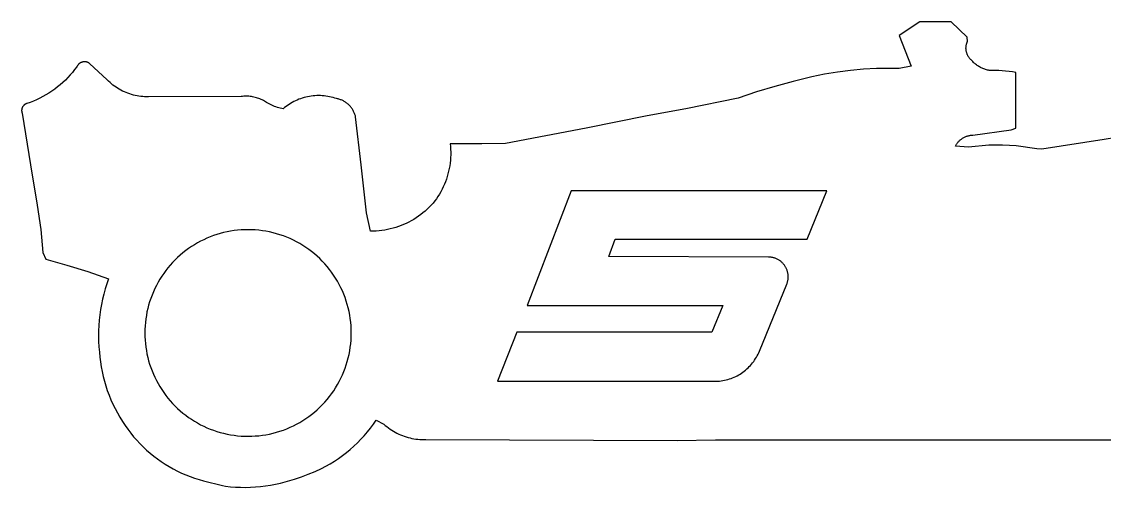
# Model space of a CAD drawing. Header units: millimetres. Extents: x -94.9 to -16.1, y 16.8 to 61.2.
# Drawn here: x -94.49 to -55.76, y 16.83 to 33.48 of the extents above; entities that cross this region are included whole.
import ezdxf

# ---------------------------------------------------------------- set-up
doc = ezdxf.new("R2010")
doc.units = ezdxf.units.MM
doc.layers.add('Engrave', color=5, linetype='Continuous', true_color=0x0000ff)

msp = doc.modelspace()

# ---------------------------------------------------------------- linework, layer by layer
at = {"layer": 'Engrave', "color": 18, "true_color": 0x000000}
for p, q in [((-62.367, 33.479), (-63.105, 32.979)), ((-61.243, 33.479), (-62.367, 33.479)), ((-60.676, 32.929), (-61.243, 33.479)), ((-63.105, 32.979), (-62.67, 31.89)), ((-60.66, 32.776), (-60.676, 32.929)), ((-60.713, 32.544), (-60.712, 32.564)), ((-60.713, 32.524), (-60.713, 32.544)), ((-60.712, 32.564), (-60.711, 32.584)), ((-60.711, 32.584), (-60.709, 32.604)), ((-60.709, 32.604), (-60.706, 32.624)), ((-60.706, 32.624), (-60.703, 32.643)), ((-60.703, 32.643), (-60.699, 32.663)), ((-60.699, 32.663), (-60.694, 32.682)), ((-60.694, 32.682), (-60.688, 32.702)), ((-60.688, 32.702), (-60.682, 32.721)), ((-60.682, 32.721), (-60.676, 32.74)), ((-60.676, 32.74), (-60.668, 32.758)), ((-60.668, 32.758), (-60.66, 32.776)), ((-60.712, 32.504), (-60.713, 32.524)), ((-60.71, 32.484), (-60.712, 32.504)), ((-60.708, 32.464), (-60.71, 32.484)), ((-60.706, 32.445), (-60.708, 32.464)), ((-60.702, 32.425), (-60.706, 32.445)), ((-60.698, 32.405), (-60.702, 32.425)), ((-60.693, 32.386), (-60.698, 32.405)), ((-60.688, 32.367), (-60.693, 32.386)), ((-60.682, 32.348), (-60.688, 32.367)), ((-60.675, 32.329), (-60.682, 32.348)), ((-60.667, 32.31), (-60.675, 32.329)), ((-60.659, 32.292), (-60.667, 32.31)), ((-60.651, 32.274), (-60.659, 32.292)), ((-60.642, 32.256), (-60.651, 32.274)), ((-60.632, 32.239), (-60.642, 32.256)), ((-60.621, 32.222), (-60.632, 32.239)), ((-60.61, 32.205), (-60.621, 32.222)), ((-60.599, 32.189), (-60.61, 32.205)), ((-60.586, 32.173), (-60.599, 32.189)), ((-60.574, 32.158), (-60.586, 32.173)), ((-60.561, 32.143), (-60.574, 32.158)), ((-92.595, 31.765), (-92.673, 31.667)), ((-92.52, 31.865), (-92.595, 31.765)), ((-92.515, 31.875), (-92.52, 31.865)), ((-92.51, 31.884), (-92.515, 31.875)), ((-92.505, 31.893), (-92.51, 31.884)), ((-92.499, 31.902), (-92.505, 31.893)), ((-92.493, 31.911), (-92.499, 31.902)), ((-92.487, 31.92), (-92.493, 31.911)), ((-92.481, 31.928), (-92.487, 31.92)), ((-92.474, 31.937), (-92.481, 31.928)), ((-92.467, 31.944), (-92.474, 31.937)), ((-92.459, 31.952), (-92.467, 31.944)), ((-92.452, 31.96), (-92.459, 31.952)), ((-92.444, 31.967), (-92.452, 31.96)), ((-92.436, 31.974), (-92.444, 31.967)), ((-92.428, 31.98), (-92.436, 31.974)), ((-92.419, 31.987), (-92.428, 31.98)), ((-92.41, 31.993), (-92.419, 31.987)), ((-92.401, 31.998), (-92.41, 31.993)), ((-92.392, 32.004), (-92.401, 31.998)), ((-92.383, 32.009), (-92.392, 32.004)), ((-92.374, 32.014), (-92.383, 32.009)), ((-92.364, 32.018), (-92.374, 32.014)), ((-92.354, 32.022), (-92.364, 32.018)), ((-92.344, 32.026), (-92.354, 32.022)), ((-92.334, 32.029), (-92.344, 32.026)), ((-92.324, 32.033), (-92.334, 32.029)), ((-92.314, 32.035), (-92.324, 32.033)), ((-92.303, 32.038), (-92.314, 32.035)), ((-92.293, 32.04), (-92.303, 32.038)), ((-92.282, 32.041), (-92.293, 32.04)), ((-92.272, 32.043), (-92.282, 32.041)), ((-92.261, 32.044), (-92.272, 32.043)), ((-92.251, 32.044), (-92.261, 32.044)), ((-92.24, 32.044), (-92.251, 32.044)), ((-92.23, 32.044), (-92.24, 32.044)), ((-92.219, 32.044), (-92.23, 32.044)), ((-92.208, 32.043), (-92.219, 32.044)), ((-92.198, 32.041), (-92.208, 32.043)), ((-92.187, 32.04), (-92.198, 32.041)), ((-92.177, 32.038), (-92.187, 32.04)), ((-92.167, 32.036), (-92.177, 32.038)), ((-92.156, 32.033), (-92.167, 32.036)), ((-92.146, 32.03), (-92.156, 32.033)), ((-92.136, 32.026), (-92.146, 32.03)), ((-92.126, 32.023), (-92.136, 32.026)), ((-92.116, 32.019), (-92.126, 32.023)), ((-92.107, 32.014), (-92.116, 32.019)), ((-92.097, 32.009), (-92.107, 32.014)), ((-92.088, 32.004), (-92.097, 32.009)), ((-92.079, 31.999), (-92.088, 32.004)), ((-92.07, 31.993), (-92.079, 31.999)), ((-92.061, 31.987), (-92.07, 31.993)), ((-91.429, 31.395), (-92.061, 31.987)), ((-64.379, 31.775), (-64.845, 31.73)), ((-63.912, 31.804), (-64.379, 31.775)), ((-63.098, 31.808), (-63.912, 31.804)), ((-62.67, 31.89), (-63.098, 31.808)), ((-60.547, 32.128), (-60.561, 32.143)), ((-60.533, 32.114), (-60.547, 32.128)), ((-60.518, 32.101), (-60.533, 32.114)), ((-60.503, 32.088), (-60.518, 32.101)), ((-60.487, 32.075), (-60.503, 32.088)), ((-60.465, 32.05), (-60.487, 32.075)), ((-60.442, 32.025), (-60.465, 32.05)), ((-60.418, 32.001), (-60.442, 32.025)), ((-60.393, 31.978), (-60.418, 32.001)), ((-60.367, 31.956), (-60.393, 31.978)), ((-60.341, 31.935), (-60.367, 31.956)), ((-60.314, 31.914), (-60.341, 31.935)), ((-60.286, 31.895), (-60.314, 31.914)), ((-60.258, 31.877), (-60.286, 31.895)), ((-60.229, 31.859), (-60.258, 31.877)), ((-60.199, 31.843), (-60.229, 31.859)), ((-60.169, 31.827), (-60.199, 31.843)), ((-60.138, 31.813), (-60.169, 31.827)), ((-60.107, 31.8), (-60.138, 31.813)), ((-60.076, 31.787), (-60.107, 31.8)), ((-60.044, 31.776), (-60.076, 31.787)), ((-60.011, 31.766), (-60.044, 31.776)), ((-59.979, 31.757), (-60.011, 31.766)), ((-59.946, 31.75), (-59.979, 31.757)), ((-92.928, 31.392), (-93.019, 31.306)), ((-92.84, 31.481), (-92.928, 31.392)), ((-92.755, 31.573), (-92.84, 31.481)), ((-92.673, 31.667), (-92.755, 31.573)), ((-91.38, 31.347), (-91.429, 31.395)), ((-66.231, 31.509), (-66.896, 31.345)), ((-65.772, 31.598), (-66.231, 31.509)), ((-65.31, 31.671), (-65.772, 31.598)), ((-64.845, 31.73), (-65.31, 31.671)), ((-59.913, 31.743), (-59.946, 31.75)), ((-59.879, 31.737), (-59.913, 31.743)), ((-59.846, 31.733), (-59.879, 31.737)), ((-59.812, 31.73), (-59.846, 31.733)), ((-59.778, 31.728), (-59.812, 31.73)), ((-59.657, 31.73), (-59.778, 31.728)), ((-59.536, 31.728), (-59.657, 31.73)), ((-59.415, 31.722), (-59.536, 31.728)), ((-59.294, 31.712), (-59.415, 31.722)), ((-59.174, 31.698), (-59.294, 31.712)), ((-59.054, 31.68), (-59.174, 31.698)), ((-58.935, 31.657), (-59.054, 31.68)), ((-58.935, 29.676), (-58.935, 31.657)), ((-93.412, 30.995), (-93.516, 30.926)), ((-93.309, 31.068), (-93.412, 30.995)), ((-93.21, 31.144), (-93.309, 31.068)), ((-93.113, 31.223), (-93.21, 31.144)), ((-93.019, 31.306), (-93.113, 31.223)), ((-91.33, 31.3), (-91.38, 31.347)), ((-91.279, 31.256), (-91.33, 31.3)), ((-91.225, 31.213), (-91.279, 31.256)), ((-91.171, 31.172), (-91.225, 31.213)), ((-91.115, 31.133), (-91.171, 31.172)), ((-91.058, 31.096), (-91.115, 31.133)), ((-90.999, 31.061), (-91.058, 31.096)), ((-90.94, 31.028), (-90.999, 31.061)), ((-90.879, 30.997), (-90.94, 31.028)), ((-90.817, 30.968), (-90.879, 30.997)), ((-67.556, 31.164), (-68.211, 30.965)), ((-66.896, 31.345), (-67.556, 31.164)), ((-94.071, 30.638), (-94.187, 30.592)), ((-93.956, 30.688), (-94.071, 30.638)), ((-93.843, 30.742), (-93.956, 30.688)), ((-93.732, 30.8), (-93.843, 30.742)), ((-93.623, 30.861), (-93.732, 30.8)), ((-93.516, 30.926), (-93.623, 30.861)), ((-90.754, 30.941), (-90.817, 30.968)), ((-90.691, 30.917), (-90.754, 30.941)), ((-90.626, 30.894), (-90.691, 30.917)), ((-90.561, 30.874), (-90.626, 30.894)), ((-90.495, 30.856), (-90.561, 30.874)), ((-90.429, 30.84), (-90.495, 30.856)), ((-90.362, 30.827), (-90.429, 30.84)), ((-90.295, 30.816), (-90.362, 30.827)), ((-90.227, 30.807), (-90.295, 30.816)), ((-90.159, 30.801), (-90.227, 30.807)), ((-90.091, 30.797), (-90.159, 30.801)), ((-90.023, 30.795), (-90.091, 30.797)), ((-89.955, 30.795), (-90.023, 30.795)), ((-86.637, 30.804), (-89.955, 30.795)), ((-86.592, 30.809), (-86.637, 30.804)), ((-86.546, 30.812), (-86.592, 30.809)), ((-86.501, 30.814), (-86.546, 30.812)), ((-86.455, 30.814), (-86.501, 30.814)), ((-86.41, 30.813), (-86.455, 30.814)), ((-86.364, 30.81), (-86.41, 30.813)), ((-86.319, 30.806), (-86.364, 30.81)), ((-86.274, 30.8), (-86.319, 30.806)), ((-86.229, 30.793), (-86.274, 30.8)), ((-86.185, 30.784), (-86.229, 30.793)), ((-86.14, 30.773), (-86.185, 30.784)), ((-86.096, 30.761), (-86.14, 30.773)), ((-86.053, 30.748), (-86.096, 30.761)), ((-86.01, 30.733), (-86.053, 30.748)), ((-85.968, 30.716), (-86.01, 30.733)), ((-85.926, 30.698), (-85.968, 30.716)), ((-85.885, 30.679), (-85.926, 30.698)), ((-85.844, 30.658), (-85.885, 30.679)), ((-85.804, 30.636), (-85.844, 30.658)), ((-85.765, 30.613), (-85.804, 30.636)), ((-85.727, 30.588), (-85.765, 30.613)), ((-84.757, 30.621), (-84.815, 30.59)), ((-84.698, 30.65), (-84.757, 30.621)), ((-84.638, 30.677), (-84.698, 30.65)), ((-84.578, 30.703), (-84.638, 30.677)), ((-84.516, 30.726), (-84.578, 30.703)), ((-84.454, 30.747), (-84.516, 30.726)), ((-84.391, 30.765), (-84.454, 30.747)), ((-84.327, 30.782), (-84.391, 30.765)), ((-84.263, 30.797), (-84.327, 30.782)), ((-84.199, 30.809), (-84.263, 30.797)), ((-84.134, 30.819), (-84.199, 30.809)), ((-84.069, 30.827), (-84.134, 30.819)), ((-84.003, 30.832), (-84.069, 30.827)), ((-83.938, 30.836), (-84.003, 30.832)), ((-83.872, 30.837), (-83.938, 30.836)), ((-83.806, 30.836), (-83.872, 30.837)), ((-83.741, 30.833), (-83.806, 30.836)), ((-83.675, 30.827), (-83.741, 30.833)), ((-83.61, 30.819), (-83.675, 30.827)), ((-83.545, 30.809), (-83.61, 30.819)), ((-83.481, 30.797), (-83.545, 30.809)), ((-83.417, 30.783), (-83.481, 30.797)), ((-83.353, 30.766), (-83.417, 30.783)), ((-83.29, 30.748), (-83.353, 30.766)), ((-83.228, 30.727), (-83.29, 30.748)), ((-83.199, 30.721), (-83.228, 30.727)), ((-83.17, 30.715), (-83.199, 30.721)), ((-83.142, 30.707), (-83.17, 30.715)), ((-83.114, 30.699), (-83.142, 30.707)), ((-83.087, 30.69), (-83.114, 30.699)), ((-83.059, 30.679), (-83.087, 30.69)), ((-83.032, 30.668), (-83.059, 30.679)), ((-83.006, 30.656), (-83.032, 30.668)), ((-82.979, 30.643), (-83.006, 30.656)), ((-82.954, 30.629), (-82.979, 30.643)), ((-82.929, 30.614), (-82.954, 30.629)), ((-82.904, 30.598), (-82.929, 30.614)), ((-82.88, 30.581), (-82.904, 30.598)), ((-68.86, 30.75), (-70.736, 30.366)), ((-68.211, 30.965), (-68.86, 30.75)), ((-94.49, 30.327), (-94.491, 30.318)), ((-94.491, 30.318), (-94.491, 30.309)), ((-94.491, 30.309), (-94.491, 30.301)), ((-94.491, 30.301), (-94.491, 30.292)), ((-94.491, 30.292), (-94.49, 30.283)), ((-94.489, 30.336), (-94.49, 30.327)), ((-94.49, 30.283), (-94.489, 30.274)), ((-94.488, 30.344), (-94.489, 30.336)), ((-94.489, 30.274), (-94.488, 30.265)), ((-94.486, 30.353), (-94.488, 30.344)), ((-94.488, 30.265), (-94.486, 30.257)), ((-94.485, 30.362), (-94.486, 30.353)), ((-94.486, 30.257), (-94.484, 30.248)), ((-94.482, 30.37), (-94.485, 30.362)), ((-94.484, 30.248), (-94.482, 30.24)), ((-94.48, 30.379), (-94.482, 30.37)), ((-94.482, 30.24), (-94.48, 30.231)), ((-94.477, 30.387), (-94.48, 30.379)), ((-94.48, 30.231), (-94.477, 30.223)), ((-94.474, 30.395), (-94.477, 30.387)), ((-94.477, 30.223), (-94.474, 30.215)), ((-94.471, 30.404), (-94.474, 30.395)), ((-94.474, 30.215), (-94.471, 30.206)), ((-94.468, 30.412), (-94.471, 30.404)), ((-94.464, 30.42), (-94.468, 30.412)), ((-94.46, 30.427), (-94.464, 30.42)), ((-94.455, 30.435), (-94.46, 30.427)), ((-94.451, 30.442), (-94.455, 30.435)), ((-94.446, 30.45), (-94.451, 30.442)), ((-94.441, 30.457), (-94.446, 30.45)), ((-94.435, 30.464), (-94.441, 30.457)), ((-94.43, 30.471), (-94.435, 30.464)), ((-94.424, 30.477), (-94.43, 30.471)), ((-94.418, 30.484), (-94.424, 30.477)), ((-94.411, 30.49), (-94.418, 30.484)), ((-94.405, 30.496), (-94.411, 30.49)), ((-94.398, 30.502), (-94.405, 30.496)), ((-94.391, 30.507), (-94.398, 30.502)), ((-94.384, 30.512), (-94.391, 30.507)), ((-94.377, 30.517), (-94.384, 30.512)), ((-94.37, 30.522), (-94.377, 30.517)), ((-94.362, 30.526), (-94.37, 30.522)), ((-94.354, 30.531), (-94.362, 30.526)), ((-94.346, 30.535), (-94.354, 30.531)), ((-94.338, 30.538), (-94.346, 30.535)), ((-94.33, 30.542), (-94.338, 30.538)), ((-94.322, 30.545), (-94.33, 30.542)), ((-94.314, 30.548), (-94.322, 30.545)), ((-94.305, 30.55), (-94.314, 30.548)), ((-94.187, 30.592), (-94.305, 30.55)), ((-85.69, 30.562), (-85.727, 30.588)), ((-85.643, 30.536), (-85.69, 30.562)), ((-85.595, 30.512), (-85.643, 30.536)), ((-85.546, 30.489), (-85.595, 30.512)), ((-85.497, 30.467), (-85.546, 30.489)), ((-85.447, 30.447), (-85.497, 30.467)), ((-85.396, 30.429), (-85.447, 30.447)), ((-85.345, 30.413), (-85.396, 30.429)), ((-85.294, 30.398), (-85.345, 30.413)), ((-85.241, 30.385), (-85.294, 30.398)), ((-85.189, 30.373), (-85.241, 30.385)), ((-85.136, 30.363), (-85.189, 30.373)), ((-85.086, 30.405), (-85.136, 30.363)), ((-85.034, 30.446), (-85.086, 30.405)), ((-84.981, 30.485), (-85.034, 30.446)), ((-84.927, 30.522), (-84.981, 30.485)), ((-84.871, 30.557), (-84.927, 30.522)), ((-84.815, 30.59), (-84.871, 30.557)), ((-82.856, 30.564), (-82.88, 30.581)), ((-82.834, 30.546), (-82.856, 30.564)), ((-82.811, 30.527), (-82.834, 30.546)), ((-82.79, 30.507), (-82.811, 30.527)), ((-82.769, 30.486), (-82.79, 30.507)), ((-82.749, 30.465), (-82.769, 30.486)), ((-82.729, 30.443), (-82.749, 30.465)), ((-82.711, 30.421), (-82.729, 30.443)), ((-82.693, 30.398), (-82.711, 30.421)), ((-82.676, 30.374), (-82.693, 30.398)), ((-82.66, 30.349), (-82.676, 30.374)), ((-82.644, 30.324), (-82.66, 30.349)), ((-82.63, 30.299), (-82.644, 30.324)), ((-82.616, 30.273), (-82.63, 30.299)), ((-82.604, 30.247), (-82.616, 30.273)), ((-82.592, 30.22), (-82.604, 30.247)), ((-82.581, 30.193), (-82.592, 30.22)), ((-70.736, 30.366), (-72.113, 30.113)), ((-94.471, 30.206), (-94.179, 28.361)), ((-82.571, 30.165), (-82.581, 30.193)), ((-82.562, 30.137), (-82.571, 30.165)), ((-82.554, 30.109), (-82.562, 30.137)), ((-82.547, 30.081), (-82.554, 30.109)), ((-82.349, 28.361), (-82.547, 30.081)), ((-72.113, 30.113), (-74.304, 29.676)), ((-74.304, 29.676), (-77.185, 29.12)), ((-60.469, 29.427), (-59.092, 29.615)), ((-59.092, 29.615), (-58.935, 29.676)), ((-53.676, 29.609), (-55.774, 29.27)), ((-78.029, 29.112), (-79.164, 29.112)), ((-79.164, 29.112), (-79.154, 29.014)), ((-77.185, 29.12), (-78.029, 29.112)), ((-61.093, 29.03), (-61.081, 29.052)), ((-61.081, 29.052), (-61.067, 29.075)), ((-61.067, 29.075), (-61.053, 29.096)), ((-61.053, 29.096), (-61.039, 29.117)), ((-61.039, 29.117), (-61.023, 29.138)), ((-61.023, 29.138), (-61.007, 29.158)), ((-61.007, 29.158), (-60.99, 29.178)), ((-60.99, 29.178), (-60.973, 29.197)), ((-60.973, 29.197), (-60.954, 29.215)), ((-60.954, 29.215), (-60.936, 29.233)), ((-60.936, 29.233), (-60.916, 29.25)), ((-60.916, 29.25), (-60.896, 29.266)), ((-60.896, 29.266), (-60.876, 29.282)), ((-60.876, 29.282), (-60.855, 29.297)), ((-60.855, 29.297), (-60.833, 29.311)), ((-60.833, 29.311), (-60.811, 29.324)), ((-60.811, 29.324), (-60.789, 29.337)), ((-60.789, 29.337), (-60.766, 29.349)), ((-60.766, 29.349), (-60.743, 29.36)), ((-60.743, 29.36), (-60.719, 29.37)), ((-60.719, 29.37), (-60.695, 29.38)), ((-60.695, 29.38), (-60.671, 29.389)), ((-60.671, 29.389), (-60.646, 29.396)), ((-60.646, 29.396), (-60.622, 29.403)), ((-60.622, 29.403), (-60.596, 29.409)), ((-60.596, 29.409), (-60.571, 29.415)), ((-60.571, 29.415), (-60.546, 29.419)), ((-60.546, 29.419), (-60.52, 29.423)), ((-60.52, 29.423), (-60.495, 29.425)), ((-60.495, 29.425), (-60.469, 29.427)), ((-59.893, 29.06), (-60.138, 29.045)), ((-59.647, 29.066), (-59.893, 29.06)), ((-59.402, 29.064), (-59.647, 29.066)), ((-59.156, 29.053), (-59.402, 29.064)), ((-58.912, 29.034), (-59.156, 29.053)), ((-55.774, 29.27), (-57.996, 28.926)), ((-79.154, 29.014), (-79.147, 28.916)), ((-79.145, 28.719), (-79.148, 28.621)), ((-79.147, 28.916), (-79.144, 28.818)), ((-79.144, 28.818), (-79.145, 28.719)), ((-60.626, 28.99), (-61.093, 29.03)), ((-60.382, 29.022), (-60.626, 28.99)), ((-60.138, 29.045), (-60.382, 29.022)), ((-58.668, 29.007), (-58.912, 29.034)), ((-58.425, 28.971), (-58.668, 29.007)), ((-58.183, 28.927), (-58.425, 28.971)), ((-57.996, 28.926), (-58.183, 28.927)), ((-94.179, 28.361), (-93.931, 26.921)), ((-82.157, 26.64), (-82.349, 28.361)), ((-79.18, 28.327), (-79.197, 28.23)), ((-79.166, 28.424), (-79.18, 28.327)), ((-79.155, 28.522), (-79.166, 28.424)), ((-79.148, 28.621), (-79.155, 28.522)), ((-79.269, 27.943), (-79.3, 27.85)), ((-79.242, 28.038), (-79.269, 27.943)), ((-79.218, 28.133), (-79.242, 28.038)), ((-79.197, 28.23), (-79.218, 28.133)), ((-79.411, 27.576), (-79.454, 27.487)), ((-79.371, 27.666), (-79.411, 27.576)), ((-79.334, 27.757), (-79.371, 27.666)), ((-79.3, 27.85), (-79.334, 27.757)), ((-79.658, 27.15), (-79.716, 27.07)), ((-79.602, 27.231), (-79.658, 27.15)), ((-79.55, 27.315), (-79.602, 27.231)), ((-79.501, 27.4), (-79.55, 27.315)), ((-79.454, 27.487), (-79.501, 27.4)), ((-74.83, 27.43), (-76.413, 23.328)), ((-65.696, 27.43), (-74.83, 27.43)), ((-66.393, 25.7), (-65.696, 27.43)), ((-93.931, 26.921), (-93.807, 26.045)), ((-79.983, 26.774), (-80.058, 26.707)), ((-79.91, 26.845), (-79.983, 26.774)), ((-79.84, 26.917), (-79.91, 26.845)), ((-79.776, 26.992), (-79.84, 26.917)), ((-79.716, 27.07), (-79.776, 26.992)), ((-82.008, 25.988), (-82.157, 26.64)), ((-80.555, 26.36), (-80.644, 26.312)), ((-80.467, 26.41), (-80.555, 26.36)), ((-80.381, 26.464), (-80.467, 26.41)), ((-80.298, 26.521), (-80.381, 26.464)), ((-80.216, 26.58), (-80.298, 26.521)), ((-80.136, 26.642), (-80.216, 26.58)), ((-80.058, 26.707), (-80.136, 26.642)), ((-93.807, 26.045), (-93.737, 25.232)), ((-87.143, 25.965), (-87.266, 25.937)), ((-87.02, 25.989), (-87.143, 25.965)), ((-86.895, 26.008), (-87.02, 25.989)), ((-86.77, 26.023), (-86.895, 26.008)), ((-86.644, 26.034), (-86.77, 26.023)), ((-86.518, 26.04), (-86.644, 26.034)), ((-86.392, 26.042), (-86.518, 26.04)), ((-86.263, 26.04), (-86.392, 26.042)), ((-86.135, 26.033), (-86.263, 26.04)), ((-86.006, 26.022), (-86.135, 26.033)), ((-85.878, 26.006), (-86.006, 26.022)), ((-85.751, 25.986), (-85.878, 26.006)), ((-85.624, 25.962), (-85.751, 25.986)), ((-85.499, 25.933), (-85.624, 25.962)), ((-81.907, 25.989), (-82.008, 25.988)), ((-81.806, 25.993), (-81.907, 25.989)), ((-81.705, 26.001), (-81.806, 25.993)), ((-81.605, 26.013), (-81.705, 26.001)), ((-81.505, 26.028), (-81.605, 26.013)), ((-81.405, 26.046), (-81.505, 26.028)), ((-81.306, 26.068), (-81.405, 26.046)), ((-81.208, 26.093), (-81.306, 26.068)), ((-81.111, 26.121), (-81.208, 26.093)), ((-81.015, 26.153), (-81.111, 26.121)), ((-80.92, 26.188), (-81.015, 26.153)), ((-80.827, 26.226), (-80.92, 26.188)), ((-80.735, 26.267), (-80.827, 26.226)), ((-80.644, 26.312), (-80.735, 26.267)), ((-88.202, 25.568), (-88.311, 25.505)), ((-88.091, 25.628), (-88.202, 25.568)), ((-87.978, 25.684), (-88.091, 25.628)), ((-87.863, 25.737), (-87.978, 25.684)), ((-87.747, 25.785), (-87.863, 25.737)), ((-87.629, 25.829), (-87.747, 25.785)), ((-87.509, 25.869), (-87.629, 25.829)), ((-87.388, 25.905), (-87.509, 25.869)), ((-87.266, 25.937), (-87.388, 25.905)), ((-85.374, 25.899), (-85.499, 25.933)), ((-85.251, 25.862), (-85.374, 25.899)), ((-85.129, 25.82), (-85.251, 25.862)), ((-85.009, 25.774), (-85.129, 25.82)), ((-84.89, 25.723), (-85.009, 25.774)), ((-84.773, 25.669), (-84.89, 25.723)), ((-84.658, 25.61), (-84.773, 25.669)), ((-84.546, 25.548), (-84.658, 25.61)), ((-73.49, 25.086), (-73.259, 25.7)), ((-73.259, 25.7), (-66.393, 25.7)), ((-93.737, 25.232), (-93.63, 24.989)), ((-88.723, 25.214), (-88.819, 25.133)), ((-88.623, 25.292), (-88.723, 25.214)), ((-88.522, 25.367), (-88.623, 25.292)), ((-88.417, 25.437), (-88.522, 25.367)), ((-88.311, 25.505), (-88.417, 25.437)), ((-84.435, 25.481), (-84.546, 25.548)), ((-84.327, 25.411), (-84.435, 25.481)), ((-84.222, 25.337), (-84.327, 25.411)), ((-84.119, 25.26), (-84.222, 25.337)), ((-84.018, 25.179), (-84.119, 25.26)), ((-83.921, 25.094), (-84.018, 25.179)), ((-93.63, 24.989), (-92.874, 24.776)), ((-89.091, 24.87), (-89.175, 24.777)), ((-89.003, 24.961), (-89.091, 24.87)), ((-88.913, 25.048), (-89.003, 24.961)), ((-88.819, 25.133), (-88.913, 25.048)), ((-83.827, 25.006), (-83.921, 25.094)), ((-83.736, 24.915), (-83.827, 25.006)), ((-83.648, 24.821), (-83.736, 24.915)), ((-83.563, 24.723), (-83.648, 24.821)), ((-67.774, 25.062), (-73.49, 25.086)), ((-67.749, 25.062), (-67.774, 25.062)), ((-67.725, 25.06), (-67.749, 25.062)), ((-67.7, 25.058), (-67.725, 25.06)), ((-67.676, 25.055), (-67.7, 25.058)), ((-67.652, 25.051), (-67.676, 25.055)), ((-67.627, 25.046), (-67.652, 25.051)), ((-67.603, 25.041), (-67.627, 25.046)), ((-67.58, 25.034), (-67.603, 25.041)), ((-67.556, 25.027), (-67.58, 25.034)), ((-67.533, 25.019), (-67.556, 25.027)), ((-67.51, 25.01), (-67.533, 25.019)), ((-67.487, 25), (-67.51, 25.01)), ((-67.465, 24.99), (-67.487, 25)), ((-67.443, 24.978), (-67.465, 24.99)), ((-67.422, 24.966), (-67.443, 24.978)), ((-67.401, 24.954), (-67.422, 24.966)), ((-67.38, 24.94), (-67.401, 24.954)), ((-67.36, 24.926), (-67.38, 24.94)), ((-67.34, 24.911), (-67.36, 24.926)), ((-67.321, 24.895), (-67.34, 24.911)), ((-67.303, 24.879), (-67.321, 24.895)), ((-67.285, 24.862), (-67.303, 24.879)), ((-67.268, 24.845), (-67.285, 24.862)), ((-67.251, 24.827), (-67.268, 24.845)), ((-67.235, 24.808), (-67.251, 24.827)), ((-67.219, 24.789), (-67.235, 24.808)), ((-67.205, 24.769), (-67.219, 24.789)), ((-92.874, 24.776), (-92.124, 24.542)), ((-92.124, 24.542), (-91.381, 24.288)), ((-89.409, 24.479), (-89.48, 24.375)), ((-89.335, 24.581), (-89.409, 24.479)), ((-89.257, 24.68), (-89.335, 24.581)), ((-89.175, 24.777), (-89.257, 24.68)), ((-83.482, 24.623), (-83.563, 24.723)), ((-83.404, 24.52), (-83.482, 24.623)), ((-83.331, 24.415), (-83.404, 24.52)), ((-83.26, 24.307), (-83.331, 24.415)), ((-67.191, 24.749), (-67.205, 24.769)), ((-67.177, 24.728), (-67.191, 24.749)), ((-67.165, 24.707), (-67.177, 24.728)), ((-67.153, 24.686), (-67.165, 24.707)), ((-67.142, 24.664), (-67.153, 24.686)), ((-67.131, 24.641), (-67.142, 24.664)), ((-67.122, 24.619), (-67.131, 24.641)), ((-67.113, 24.596), (-67.122, 24.619)), ((-67.105, 24.572), (-67.113, 24.596)), ((-67.098, 24.549), (-67.105, 24.572)), ((-67.092, 24.525), (-67.098, 24.549)), ((-67.086, 24.501), (-67.092, 24.525)), ((-67.082, 24.477), (-67.086, 24.501)), ((-67.078, 24.452), (-67.082, 24.477)), ((-67.075, 24.428), (-67.078, 24.452)), ((-67.073, 24.403), (-67.075, 24.428)), ((-67.072, 24.379), (-67.073, 24.403)), ((-91.445, 24.108), (-91.502, 23.926)), ((-91.381, 24.288), (-91.445, 24.108)), ((-89.671, 24.049), (-89.727, 23.936)), ((-89.611, 24.16), (-89.671, 24.049)), ((-89.547, 24.268), (-89.611, 24.16)), ((-89.48, 24.375), (-89.547, 24.268)), ((-83.194, 24.196), (-83.26, 24.307)), ((-83.131, 24.083), (-83.194, 24.196)), ((-83.073, 23.968), (-83.131, 24.083)), ((-68.102, 21.699), (-67.124, 24.09)), ((-67.124, 24.09), (-67.115, 24.113)), ((-67.115, 24.113), (-67.107, 24.136)), ((-67.107, 24.136), (-67.1, 24.16)), ((-67.1, 24.16), (-67.093, 24.184)), ((-67.093, 24.184), (-67.088, 24.208)), ((-67.088, 24.208), (-67.083, 24.232)), ((-67.083, 24.232), (-67.079, 24.256)), ((-67.079, 24.256), (-67.076, 24.28)), ((-67.076, 24.28), (-67.074, 24.305)), ((-67.074, 24.305), (-67.072, 24.33)), ((-67.072, 24.354), (-67.072, 24.379)), ((-67.072, 24.33), (-67.072, 24.354)), ((-91.554, 23.742), (-91.599, 23.557)), ((-91.502, 23.926), (-91.554, 23.742)), ((-89.827, 23.704), (-89.872, 23.586)), ((-89.779, 23.821), (-89.827, 23.704)), ((-89.727, 23.936), (-89.779, 23.821)), ((-83.018, 23.852), (-83.073, 23.968)), ((-82.968, 23.733), (-83.018, 23.852)), ((-82.922, 23.613), (-82.968, 23.733)), ((-91.639, 23.371), (-91.672, 23.183)), ((-91.599, 23.557), (-91.639, 23.371)), ((-89.948, 23.346), (-89.98, 23.224)), ((-89.912, 23.467), (-89.948, 23.346)), ((-89.872, 23.586), (-89.912, 23.467)), ((-82.88, 23.491), (-82.922, 23.613)), ((-82.842, 23.368), (-82.88, 23.491)), ((-82.809, 23.243), (-82.842, 23.368)), ((-82.78, 23.117), (-82.809, 23.243)), ((-76.413, 23.328), (-69.408, 23.328)), ((-69.408, 23.328), (-69.798, 22.379)), ((-91.699, 22.994), (-91.719, 22.805)), ((-91.672, 23.183), (-91.699, 22.994)), ((-90.051, 22.852), (-90.066, 22.727)), ((-90.031, 22.977), (-90.051, 22.852)), ((-90.008, 23.101), (-90.031, 22.977)), ((-89.98, 23.224), (-90.008, 23.101)), ((-82.755, 22.991), (-82.78, 23.117)), ((-82.735, 22.864), (-82.755, 22.991)), ((-82.719, 22.736), (-82.735, 22.864)), ((-91.734, 22.614), (-91.742, 22.424)), ((-91.719, 22.805), (-91.734, 22.614)), ((-90.083, 22.476), (-90.085, 22.35)), ((-90.076, 22.602), (-90.083, 22.476)), ((-90.066, 22.727), (-90.076, 22.602)), ((-82.708, 22.607), (-82.719, 22.736)), ((-82.701, 22.479), (-82.708, 22.607)), ((-82.699, 22.35), (-82.701, 22.479)), ((-91.742, 22.424), (-91.744, 22.233)), ((-91.744, 22.233), (-91.739, 22.043)), ((-90.085, 22.35), (-90.083, 22.224)), ((-90.083, 22.224), (-90.076, 22.098)), ((-90.076, 22.098), (-90.066, 21.972)), ((-82.719, 21.964), (-82.708, 22.092)), ((-82.708, 22.092), (-82.701, 22.221)), ((-82.701, 22.221), (-82.699, 22.35)), ((-76.775, 22.379), (-77.473, 20.621)), ((-69.798, 22.379), (-76.775, 22.379)), ((-91.739, 22.043), (-91.728, 21.852)), ((-91.728, 21.852), (-91.711, 21.662)), ((-90.066, 21.972), (-90.051, 21.847)), ((-90.051, 21.847), (-90.031, 21.722)), ((-90.031, 21.722), (-90.008, 21.598)), ((-82.78, 21.582), (-82.755, 21.708)), ((-82.755, 21.708), (-82.735, 21.836)), ((-82.735, 21.836), (-82.719, 21.964)), ((-68.125, 21.643), (-68.102, 21.699)), ((-91.711, 21.662), (-91.696, 21.487)), ((-91.696, 21.487), (-91.675, 21.313)), ((-91.675, 21.313), (-91.648, 21.139)), ((-90.008, 21.598), (-89.98, 21.475)), ((-89.98, 21.475), (-89.948, 21.353)), ((-89.948, 21.353), (-89.912, 21.232)), ((-82.88, 21.208), (-82.842, 21.332)), ((-82.842, 21.332), (-82.809, 21.456)), ((-82.809, 21.456), (-82.78, 21.582)), ((-68.344, 21.283), (-68.307, 21.331)), ((-68.307, 21.331), (-68.272, 21.38)), ((-68.272, 21.38), (-68.239, 21.431)), ((-68.239, 21.431), (-68.208, 21.482)), ((-68.208, 21.482), (-68.179, 21.535)), ((-68.179, 21.535), (-68.151, 21.589)), ((-68.151, 21.589), (-68.125, 21.643)), ((-91.648, 21.139), (-91.616, 20.966)), ((-91.616, 20.966), (-91.577, 20.795)), ((-89.912, 21.232), (-89.872, 21.113)), ((-89.872, 21.113), (-89.828, 20.995)), ((-89.828, 20.995), (-89.779, 20.878)), ((-83.018, 20.848), (-82.968, 20.966)), ((-82.968, 20.966), (-82.922, 21.087)), ((-82.922, 21.087), (-82.88, 21.208)), ((-68.791, 20.882), (-68.74, 20.915)), ((-68.74, 20.915), (-68.691, 20.95)), ((-68.691, 20.95), (-68.642, 20.986)), ((-68.642, 20.986), (-68.595, 21.024)), ((-68.595, 21.024), (-68.55, 21.063)), ((-68.55, 21.063), (-68.506, 21.104)), ((-68.506, 21.104), (-68.463, 21.147)), ((-68.463, 21.147), (-68.422, 21.191)), ((-68.422, 21.191), (-68.382, 21.236)), ((-68.382, 21.236), (-68.344, 21.283)), ((-91.577, 20.795), (-91.533, 20.625)), ((-91.533, 20.625), (-91.483, 20.456)), ((-89.779, 20.878), (-89.727, 20.764)), ((-89.727, 20.764), (-89.671, 20.651)), ((-89.671, 20.651), (-89.611, 20.54)), ((-89.611, 20.54), (-89.547, 20.431)), ((-83.194, 20.503), (-83.131, 20.616)), ((-83.131, 20.616), (-83.073, 20.731)), ((-83.073, 20.731), (-83.018, 20.848)), ((-77.473, 20.621), (-69.707, 20.621)), ((-69.707, 20.621), (-69.647, 20.622)), ((-69.647, 20.622), (-69.586, 20.625)), ((-69.586, 20.625), (-69.526, 20.63)), ((-69.526, 20.63), (-69.466, 20.638)), ((-69.466, 20.638), (-69.407, 20.647)), ((-69.407, 20.647), (-69.348, 20.658)), ((-69.348, 20.658), (-69.289, 20.672)), ((-69.289, 20.672), (-69.231, 20.688)), ((-69.231, 20.688), (-69.173, 20.705)), ((-69.173, 20.705), (-69.116, 20.725)), ((-69.116, 20.725), (-69.059, 20.746)), ((-69.059, 20.746), (-69.004, 20.77)), ((-69.004, 20.77), (-68.949, 20.795)), ((-68.949, 20.795), (-68.895, 20.822)), ((-68.895, 20.822), (-68.843, 20.852)), ((-68.843, 20.852), (-68.791, 20.882)), ((-91.483, 20.456), (-91.428, 20.289)), ((-91.428, 20.289), (-91.366, 20.125)), ((-89.547, 20.431), (-89.48, 20.324)), ((-89.48, 20.324), (-89.409, 20.22)), ((-89.409, 20.22), (-89.335, 20.118)), ((-83.482, 20.076), (-83.404, 20.179)), ((-83.404, 20.179), (-83.33, 20.284)), ((-83.33, 20.284), (-83.26, 20.393)), ((-83.26, 20.393), (-83.194, 20.503)), ((-91.366, 20.125), (-91.3, 19.962)), ((-91.3, 19.962), (-91.228, 19.802)), ((-91.228, 19.802), (-91.15, 19.644)), ((-89.335, 20.118), (-89.257, 20.019)), ((-89.257, 20.019), (-89.176, 19.923)), ((-89.176, 19.923), (-89.091, 19.829)), ((-89.091, 19.829), (-89.003, 19.738)), ((-83.827, 19.693), (-83.736, 19.784)), ((-83.736, 19.784), (-83.648, 19.878)), ((-83.648, 19.878), (-83.563, 19.976)), ((-83.563, 19.976), (-83.482, 20.076)), ((-91.15, 19.644), (-91.067, 19.489)), ((-91.067, 19.489), (-90.98, 19.337)), ((-89.003, 19.738), (-88.913, 19.651)), ((-88.913, 19.651), (-88.819, 19.566)), ((-88.819, 19.566), (-88.723, 19.485)), ((-88.723, 19.485), (-88.624, 19.407)), ((-88.624, 19.407), (-88.522, 19.333)), ((-84.221, 19.362), (-84.118, 19.439)), ((-84.118, 19.439), (-84.018, 19.521)), ((-84.018, 19.521), (-83.921, 19.605)), ((-83.921, 19.605), (-83.827, 19.693)), ((-90.98, 19.337), (-90.887, 19.188)), ((-90.887, 19.188), (-90.789, 19.042)), ((-90.789, 19.042), (-90.692, 18.905)), ((-88.522, 19.333), (-88.418, 19.262)), ((-88.418, 19.262), (-88.311, 19.194)), ((-88.311, 19.194), (-88.202, 19.131)), ((-88.202, 19.131), (-88.091, 19.071)), ((-88.091, 19.071), (-87.978, 19.015)), ((-87.978, 19.015), (-87.863, 18.962)), ((-84.89, 18.976), (-84.773, 19.03)), ((-84.773, 19.03), (-84.658, 19.089)), ((-84.658, 19.089), (-84.546, 19.151)), ((-84.546, 19.151), (-84.435, 19.218)), ((-84.435, 19.218), (-84.327, 19.288)), ((-84.327, 19.288), (-84.221, 19.362)), ((-82.011, 18.946), (-81.906, 19.087)), ((-81.906, 19.087), (-81.806, 19.231)), ((-81.806, 19.231), (-81.538, 19.093)), ((-81.538, 19.093), (-81.484, 19.045)), ((-81.484, 19.045), (-81.429, 19)), ((-81.429, 19), (-81.373, 18.956)), ((-90.692, 18.905), (-90.591, 18.772)), ((-90.591, 18.772), (-90.486, 18.642)), ((-90.486, 18.642), (-90.376, 18.517)), ((-87.863, 18.962), (-87.747, 18.914)), ((-87.747, 18.914), (-87.629, 18.87)), ((-87.629, 18.87), (-87.509, 18.83)), ((-87.509, 18.83), (-87.389, 18.794)), ((-87.389, 18.794), (-87.267, 18.762)), ((-87.267, 18.762), (-87.144, 18.734)), ((-87.144, 18.734), (-87.02, 18.71)), ((-87.02, 18.71), (-86.895, 18.691)), ((-86.895, 18.691), (-86.77, 18.676)), ((-86.77, 18.676), (-86.644, 18.665)), ((-86.644, 18.665), (-86.518, 18.659)), ((-86.518, 18.659), (-86.392, 18.657)), ((-86.392, 18.657), (-86.263, 18.659)), ((-86.263, 18.659), (-86.135, 18.666)), ((-86.135, 18.666), (-86.006, 18.677)), ((-86.006, 18.677), (-85.878, 18.692)), ((-85.878, 18.692), (-85.751, 18.713)), ((-85.751, 18.713), (-85.624, 18.737)), ((-85.624, 18.737), (-85.499, 18.766)), ((-85.499, 18.766), (-85.374, 18.8)), ((-85.374, 18.8), (-85.251, 18.837)), ((-85.251, 18.837), (-85.129, 18.879)), ((-85.129, 18.879), (-85.009, 18.925)), ((-85.009, 18.925), (-84.89, 18.976)), ((-82.355, 18.547), (-82.236, 18.676)), ((-82.236, 18.676), (-82.121, 18.809)), ((-82.121, 18.809), (-82.011, 18.946)), ((-81.373, 18.956), (-81.315, 18.914)), ((-81.315, 18.914), (-81.255, 18.874)), ((-81.255, 18.874), (-81.194, 18.837)), ((-81.194, 18.837), (-81.132, 18.801)), ((-81.132, 18.801), (-81.069, 18.767)), ((-81.069, 18.767), (-81.005, 18.736)), ((-81.005, 18.736), (-80.94, 18.707)), ((-80.94, 18.707), (-80.873, 18.68)), ((-80.873, 18.68), (-80.806, 18.655)), ((-80.806, 18.655), (-80.738, 18.633)), ((-80.738, 18.633), (-80.67, 18.613)), ((-80.67, 18.613), (-80.6, 18.595)), ((-80.6, 18.595), (-80.53, 18.58)), ((-90.376, 18.517), (-90.262, 18.394)), ((-90.262, 18.394), (-90.144, 18.276)), ((-90.144, 18.276), (-90.022, 18.162)), ((-82.738, 18.185), (-82.606, 18.301)), ((-82.606, 18.301), (-82.478, 18.422)), ((-82.478, 18.422), (-82.355, 18.547)), ((-80.53, 18.58), (-80.46, 18.567)), ((-80.46, 18.567), (-80.389, 18.557)), ((-80.389, 18.557), (-80.318, 18.549)), ((-80.318, 18.549), (-80.247, 18.543)), ((-80.247, 18.543), (-80.176, 18.54)), ((-80.176, 18.54), (-80.104, 18.539)), ((-80.104, 18.539), (-80.033, 18.541)), ((-80.033, 18.541), (-71.049, 18.503)), ((-71.049, 18.503), (-69.671, 18.531)), ((-69.671, 18.531), (-43.441, 18.531)), ((-90.022, 18.162), (-89.896, 18.053)), ((-89.896, 18.053), (-89.766, 17.947)), ((-89.766, 17.947), (-89.633, 17.846)), ((-89.633, 17.846), (-89.497, 17.75)), ((-83.303, 17.767), (-83.156, 17.864)), ((-83.156, 17.864), (-83.013, 17.966)), ((-83.013, 17.966), (-82.873, 18.073)), ((-82.873, 18.073), (-82.738, 18.185)), ((-89.497, 17.75), (-89.357, 17.658)), ((-89.357, 17.658), (-89.214, 17.572)), ((-89.214, 17.572), (-89.068, 17.49)), ((-89.068, 17.49), (-88.92, 17.413)), ((-83.998, 17.399), (-83.761, 17.508)), ((-83.761, 17.508), (-83.605, 17.589)), ((-83.605, 17.589), (-83.452, 17.676)), ((-83.452, 17.676), (-83.303, 17.767)), ((-88.92, 17.413), (-88.769, 17.341)), ((-88.769, 17.341), (-88.616, 17.275)), ((-88.616, 17.275), (-88.46, 17.214)), ((-88.46, 17.214), (-88.303, 17.158)), ((-88.303, 17.158), (-88.144, 17.108)), ((-88.144, 17.108), (-87.983, 17.063)), ((-87.983, 17.063), (-87.304, 16.893)), ((-85.231, 16.979), (-84.979, 17.046)), ((-84.979, 17.046), (-84.73, 17.122)), ((-84.73, 17.122), (-84.483, 17.206)), ((-84.483, 17.206), (-84.239, 17.298)), ((-84.239, 17.298), (-83.998, 17.399)), ((-87.304, 16.893), (-87.201, 16.874)), ((-87.201, 16.874), (-87.021, 16.854)), ((-87.021, 16.854), (-86.842, 16.84)), ((-86.842, 16.84), (-86.662, 16.833)), ((-86.662, 16.833), (-86.481, 16.83)), ((-86.481, 16.83), (-86.301, 16.834)), ((-86.301, 16.834), (-86.121, 16.844)), ((-86.121, 16.844), (-85.942, 16.859)), ((-85.942, 16.859), (-85.763, 16.88)), ((-85.763, 16.88), (-85.585, 16.907)), ((-85.585, 16.907), (-85.407, 16.94)), ((-85.407, 16.94), (-85.231, 16.979))]:
    msp.add_line(p, q, dxfattribs=at)

doc.saveas('drawing.dxf')
